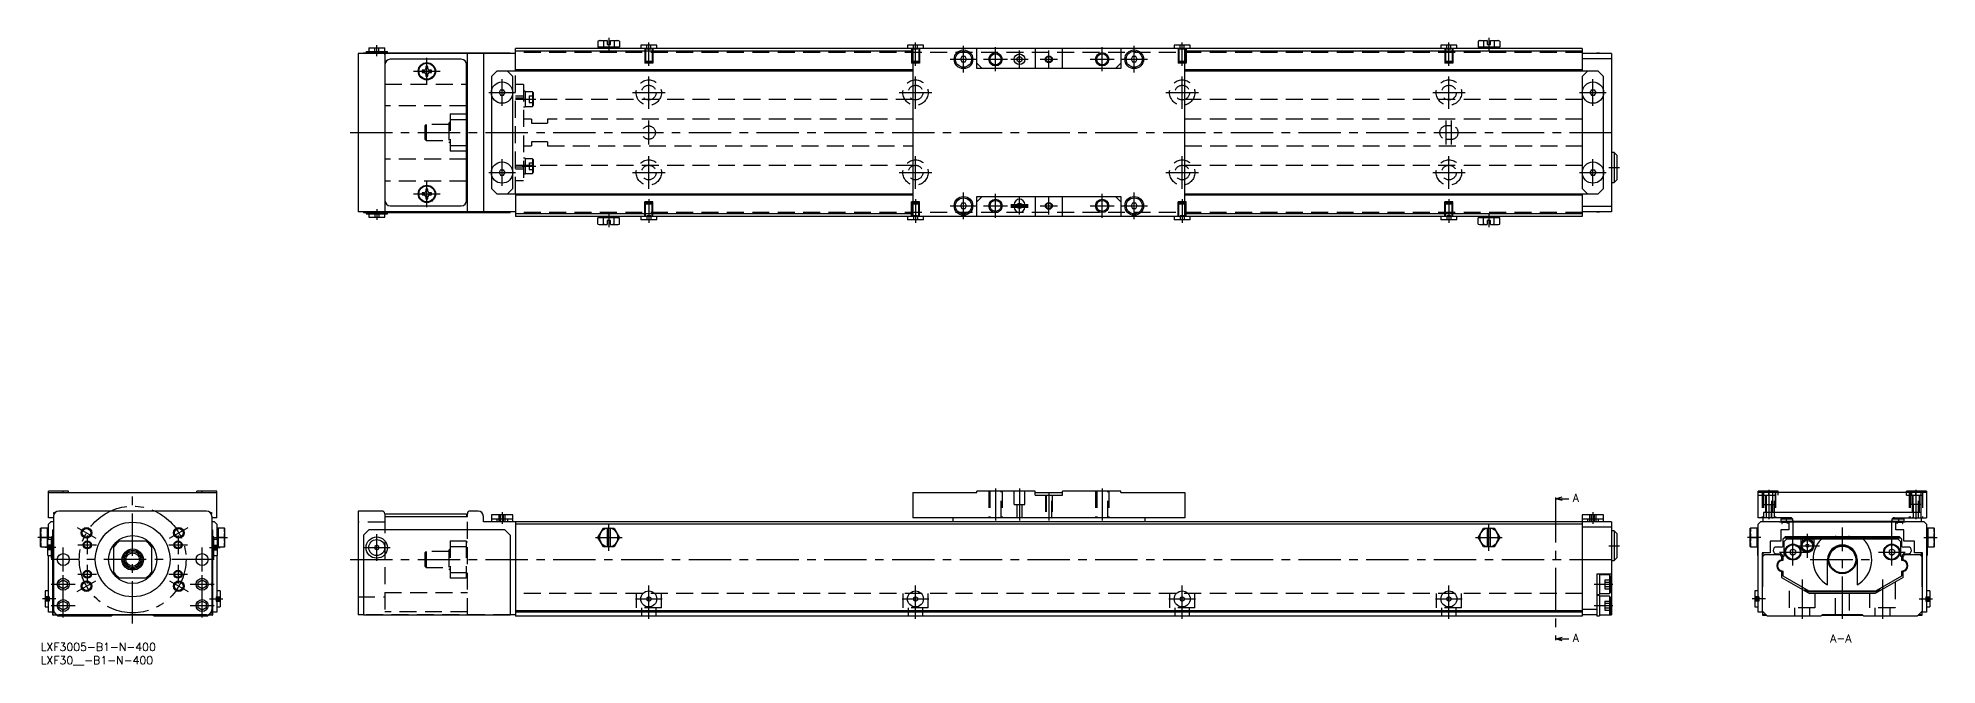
# Model space of a CAD drawing. Extents: x -1 to 711, y -8 to 227.
import ezdxf

# ---------------------------------------------------------------- set-up
doc = ezdxf.new("R2010")
doc.units = 0
doc.header["$LTSCALE"] = 0.5
doc.linetypes.add('CENTER', pattern=[50.8, 31.75, -6.35, 6.35, -6.35])
doc.linetypes.add('DASHED', pattern=[19.05, 12.7, -6.35])
for name, color, linetype in [('MSM_CENTER', 1, 'CENTER'), ('MSM_CONTINUOUS', 7, 'CONTINUOUS'), ('MSM_DASHED', 4, 'DASHED'), ('MSM_NARROW', 5, 'CONTINUOUS'), ('MSM_PART_NUMBER', 7, 'CONTINUOUS')]:
    doc.layers.add(name, color=color, linetype=linetype)
doc.styles.get("Standard").update_dxf_attribs({"font": 'txt.shx', "height": 1, "bigfont": 'bigfont.shx'})

# ---------------------------------------------------------------- blocks, each defined once
blk = doc.blocks.new('*U116')
at = {"layer": 'MSM_PART_NUMBER'}
blk.add_text('LXF3005-B1-N-400', height=3, dxfattribs=at).set_placement((0, -3))
blk = doc.blocks.new('*U117')
at = {"layer": 'MSM_PART_NUMBER'}
blk.add_text('LXF30__-B1-N-400', height=3, dxfattribs=at).set_placement((0, -8))

msp = doc.modelspace()

# ---------------------------------------------------------------- linework, layer by layer
at = {"layer": 'MSM_CENTER'}
for p, q in [((126, 220.2), (126, 224.25)), ((213, 227), (213, 222)), ((228, 216.5), (228, 225.31)), ((328, 216.5), (328, 225.31)), ((346, 214), (346, 224)), ((358, 214.5), (358, 223.5)), ((367, 215.7), (367, 222.3)), ((378, 215.7), (378, 222.3)), ((398, 214.5), (398, 223.5)), ((410, 214), (410, 224)), ((428, 216.5), (428, 225.31)), ((528, 216.5), (528, 225.31)), ((543, 227), (543, 222)), ((139.8, 214.5), (149.8, 214.5)), ((144.8, 209.5), (144.8, 219.5)), ((341, 219), (351, 219)), ((353.5, 219), (362.5, 219)), ((363.7, 219), (370.3, 219)), ((374.7, 219), (381.3, 219)), ((393.5, 219), (402.5, 219)), ((405, 219), (415, 219)), ((168, 206.5), (178, 206.5)), ((173, 201.5), (173, 211.5)), ((221.91, 206.5), (234.09, 206.5)), ((228, 200.41), (228, 212.59)), ((321.91, 206.5), (334.09, 206.5)), ((328, 200.41), (328, 212.59)), ((421.91, 206.5), (434.09, 206.5)), ((428, 200.41), (428, 212.59)), ((521.91, 206.5), (534.09, 206.5)), ((528, 200.41), (528, 212.59)), ((577, 206.5), (587, 206.5)), ((582, 201.5), (582, 211.5)), ((180.5, 204.06), (185.7, 204.06)), ((228, 187), (228, 196)), ((527, 187), (527, 196)), ((529, 187), (529, 196)), ((116, 191.5), (592, 191.5)), ((173, 171.5), (173, 181.5)), ((180.5, 178.94), (185.7, 178.94)), ((228, 170.41), (228, 182.59)), ((328, 170.41), (328, 182.59)), ((428, 170.41), (428, 182.59)), ((528, 170.41), (528, 182.59)), ((582, 171.5), (582, 181.5)), ((588, 178.4), (592, 178.4)), ((144.8, 163.5), (144.8, 173.5)), ((168, 176.5), (178, 176.5)), ((221.91, 176.5), (234.09, 176.5)), ((321.91, 176.5), (334.09, 176.5)), ((421.91, 176.5), (434.09, 176.5)), ((521.91, 176.5), (534.09, 176.5)), ((577, 176.5), (587, 176.5)), ((139.8, 168.5), (149.8, 168.5)), ((228, 166.5), (228, 157.69)), ((328, 166.5), (328, 157.69)), ((341, 164), (351, 164)), ((346, 159), (346, 169)), ((353.5, 164), (362.5, 164)), ((358, 159.5), (358, 168.5)), ((363.7, 164.5), (370.3, 164.5)), ((363.7, 164), (370.3, 164)), ((367, 160.7), (367, 167.3)), ((374.7, 164), (381.3, 164)), ((378, 160.7), (378, 167.3)), ((393.5, 164), (402.5, 164)), ((398, 159.5), (398, 168.5)), ((405, 164), (415, 164)), ((410, 159), (410, 169)), ((428, 166.5), (428, 157.69)), ((528, 166.5), (528, 157.69)), ((126, 162.8), (126, 158.75)), ((213, 161), (213, 156.01)), ((363.7, 163.5), (370.3, 163.5)), ((543, 161), (543, 156.01)), ((358, 58), (358, 46)), ((367, 58), (367, 46)), ((398, 58), (398, 46)), ((648, 57.5), (648, 46.5)), ((703, 57.5), (703, 46.5)), ((34.5, 7.3), (34.5, 55.3)), ((378, 56.5), (378, 46)), ((568, 53.6), (568, 2)), ((13.72, 43.3), (20.64, 39.3)), ((48.36, 39.3), (55.28, 43.3)), ((173, 49.1), (173, 44.7)), ((213, 34.6), (213, 44.6)), ((543, 34.6), (543, 44.6)), ((582, 49.1), (582, 44.7)), ((675.5, 9), (675.5, 43.3)), ((4, 39.6), (-1, 39.6)), ((5.75, 35.8), (1.75, 35.8)), ((8.5, 26.8), (8.5, 35.8)), ((14, 36.8), (21, 36.8)), ((17.5, 40.3), (17.5, 33.3)), ((48, 36.8), (55, 36.8)), ((51.5, 40.3), (51.5, 33.3)), ((60.5, 26.8), (60.5, 35.8)), ((63.25, 35.8), (67.25, 35.8)), ((65, 39.6), (70, 39.6)), ((121, 35.8), (131, 35.8)), ((126, 30.8), (126, 40.8)), ((208, 39.6), (218, 39.6)), ((538, 39.6), (548, 39.6)), ((588, 36.5), (592, 36.5)), ((645, 39.6), (640, 39.6)), ((657, 29.1), (657, 39.1)), ((657.9, 36.5), (666.9, 36.5)), ((662.4, 32), (662.4, 41)), ((694, 29.1), (694, 39.1)), ((706, 39.6), (711, 39.6)), ((65, 31.3), (4, 31.3)), ((17.5, 29.3), (17.5, 22.3)), ((51.5, 29.3), (51.5, 22.3)), ((116, 31.3), (592, 31.3)), ((652, 34.1), (662, 34.1)), ((663.5, 31.3), (687.5, 31.3)), ((689, 34.1), (699, 34.1)), ((4, 22), (13, 22)), ((8.5, 9.5), (8.5, 26.5)), ((13.72, 19.3), (20.64, 23.3)), ((14, 25.8), (21, 25.8)), ((48, 25.8), (55, 25.8)), ((48.36, 23.3), (55.28, 19.3)), ((56, 22), (65, 22)), ((60.5, 9.5), (60.5, 26.5)), ((228, 9), (228, 21.5)), ((328, 9), (328, 21.5)), ((428, 9), (428, 21.5)), ((528, 9), (528, 21.5)), ((582.5, 22), (589.5, 22)), ((660.5, 23.86), (660.5, 9)), ((690.5, 23.86), (690.5, 9)), ((5.7, 16.5), (0.7, 16.5)), ((63.3, 16.5), (68.3, 16.5)), ((223, 16.5), (233, 16.5)), ((323, 16.5), (333, 16.5)), ((423, 16.5), (433, 16.5)), ((523, 16.5), (533, 16.5)), ((646.7, 16.5), (641.7, 16.5)), ((704.3, 16.5), (709.3, 16.5)), ((4, 14), (13, 14)), ((56, 14), (65, 14)), ((582.5, 14), (589.5, 14))]:
    msp.add_line(p, q, dxfattribs=at)
msp.add_circle((34.5, 31.3), 20, dxfattribs=at)
at = {"layer": 'MSM_CONTINUOUS'}
for p, q in [((178, 221.2), (119, 221.2)), ((119, 221.2), (119, 161.8)), ((121, 221.2), (121, 221.45)), ((121, 221.45), (176, 221.45)), ((121, 221.35), (176, 221.35)), ((122, 221.95), (130, 221.95)), ((122, 221.95), (122, 221.45)), ((123, 223.25), (129, 223.25)), ((123, 223.25), (123, 221.95)), ((123, 221.35), (123, 221.45)), ((124.4, 221.35), (124.4, 221.2)), ((127.6, 221.2), (127.6, 221.35)), ((129, 221.95), (129, 223.25)), ((129, 221.2), (129, 161.8)), ((130, 221.45), (130, 221.95)), ((160, 161.8), (160, 221.2)), ((166, 221.25), (166, 161.75)), ((174, 221.35), (174, 221.45)), ((176, 221.2), (176, 221.45)), ((578, 223), (178, 223)), ((178, 214.5), (178, 223)), ((327, 222), (178, 222)), ((209.5, 226), (208.96, 225.85)), ((208.96, 225.85), (208.96, 223.5)), ((217.04, 223.5), (208.96, 223.5)), ((209.5, 226), (212.4, 226)), ((209.5, 223.5), (209.5, 223)), ((210.98, 225.85), (210.98, 223.5)), ((212.4, 226), (212.4, 224.5)), ((212.4, 224.5), (213.6, 224.5)), ((213.6, 224.5), (213.6, 226)), ((213.6, 226), (216.5, 226)), ((215.02, 225.85), (215.02, 223.5)), ((217.04, 225.85), (216.5, 226)), ((216.5, 223), (216.5, 223.5)), ((217.04, 225.85), (217.04, 223.5)), ((225, 224.3), (225, 223)), ((231, 224.3), (225, 224.3)), ((231, 223), (231, 224.3)), ((325, 224.3), (325, 223)), ((331, 224.3), (325, 224.3)), ((327, 223), (327, 160)), ((331, 223), (331, 224.3)), ((351, 215.5), (351, 223)), ((372.9, 223), (372.9, 215.5)), ((383.1, 215.5), (383.1, 223)), ((405, 223), (405, 215.5)), ((425, 224.3), (425, 223)), ((431, 224.3), (425, 224.3)), ((429, 160), (429, 223)), ((578, 222), (429, 222)), ((431, 223), (431, 224.3)), ((525, 224.3), (525, 223)), ((531, 224.3), (525, 224.3)), ((531, 223), (531, 224.3)), ((539.5, 226), (538.96, 225.85)), ((538.96, 225.85), (538.96, 223.5)), ((547.04, 223.5), (538.96, 223.5)), ((539.5, 226), (542.4, 226)), ((539.5, 223.5), (539.5, 223)), ((540.98, 225.85), (540.98, 223.5)), ((542.4, 226), (542.4, 224.5)), ((542.4, 224.5), (543.6, 224.5)), ((543.6, 224.5), (543.6, 226)), ((543.6, 226), (546.5, 226)), ((545.02, 225.85), (545.02, 223.5)), ((547.04, 225.85), (546.5, 226)), ((546.5, 223), (546.5, 223.5)), ((547.04, 225.85), (547.04, 223.5)), ((578, 223), (578, 214.5)), ((589, 221.2), (578, 221.2)), ((584.5, 221.3), (583.5, 221.3)), ((583.5, 221.3), (583.5, 221.2)), ((584.5, 221.3), (584.5, 221.2)), ((589, 221.2), (589, 161.8)), ((129.1, 217), (129.1, 166)), ((157.7, 219), (131.1, 219)), ((143, 214.9), (143, 214.1)), ((143.8, 214.9), (143, 214.9)), ((143, 214.1), (143.8, 214.1)), ((144.4, 216.3), (144.4, 215.5)), ((145.2, 216.3), (144.4, 216.3)), ((145.2, 215.5), (145.2, 216.3)), ((146.6, 214.9), (145.8, 214.9)), ((145.8, 214.1), (146.6, 214.1)), ((146.6, 214.1), (146.6, 214.9)), ((159.7, 166), (159.7, 217)), ((171, 214.5), (169, 212.5)), ((327, 214.5), (171, 214.5)), ((177, 212.5), (175, 214.5)), ((327, 215), (178, 215)), ((345.42, 220), (344.85, 219)), ((344.85, 219), (345.42, 218)), ((346.58, 220), (345.42, 220)), ((345.42, 218), (346.58, 218)), ((347.15, 219), (346.58, 220)), ((346.58, 218), (347.15, 219)), ((353, 215.5), (351, 217.5)), ((405, 215.5), (351, 215.5)), ((405, 217.5), (403, 215.5)), ((409.42, 220), (408.85, 219)), ((408.85, 219), (409.42, 218)), ((410.58, 220), (409.42, 220)), ((409.42, 218), (410.58, 218)), ((411.15, 219), (410.58, 220)), ((410.58, 218), (411.15, 219)), ((578, 215), (429, 215)), ((584, 214.5), (429, 214.5)), ((589, 219.2), (578, 219.2)), ((580, 214.5), (578, 212.5)), ((586, 212.5), (584, 214.5)), ((129, 209.7), (129.1, 209.7)), ((129, 209.7), (129.1, 209.7)), ((144.4, 213.5), (144.4, 212.7)), ((144.4, 212.7), (145.2, 212.7)), ((145.2, 212.7), (145.2, 213.5)), ((159.7, 209.7), (160, 209.7)), ((159.7, 209.7), (160, 209.7)), ((169, 212.5), (169, 170.5)), ((172.42, 207.5), (171.85, 206.5)), ((171.85, 206.5), (172.42, 205.5)), ((172.42, 207.5), (173.58, 207.5)), ((174.15, 206.5), (173.58, 207.5)), ((173.58, 205.5), (174.15, 206.5)), ((177, 170.5), (177, 212.5)), ((578, 212.5), (578, 170.5)), ((581.42, 207.5), (580.85, 206.5)), ((580.85, 206.5), (581.42, 205.5)), ((581.42, 207.5), (582.58, 207.5)), ((583.15, 206.5), (582.58, 207.5)), ((582.58, 205.5), (583.15, 206.5)), ((586, 170.5), (586, 212.5)), ((129.1, 201.5), (129, 201.5)), ((160, 201.5), (159.7, 201.5)), ((172.42, 205.5), (173.58, 205.5)), ((581.42, 205.5), (582.58, 205.5)), ((160, 198), (159.7, 198)), ((129.1, 181.5), (129, 181.5)), ((159.7, 185), (160, 185)), ((160, 181.5), (159.7, 181.5)), ((590, 184), (589, 184)), ((590, 184), (590, 172.8)), ((591, 183), (590, 184)), ((591, 183), (591, 173.8)), ((129.1, 173.3), (129, 173.3)), ((129.1, 173.3), (129, 173.3)), ((160, 173.3), (159.7, 173.3)), ((160, 173.3), (159.7, 173.3)), ((172.42, 177.5), (171.85, 176.5)), ((171.85, 176.5), (172.42, 175.5)), ((172.42, 177.5), (173.58, 177.5)), ((172.42, 175.5), (173.58, 175.5)), ((174.15, 176.5), (173.58, 177.5)), ((173.58, 175.5), (174.15, 176.5)), ((581.42, 177.5), (580.85, 176.5)), ((580.85, 176.5), (581.42, 175.5)), ((581.42, 177.5), (582.58, 177.5)), ((581.42, 175.5), (582.58, 175.5)), ((583.15, 176.5), (582.58, 177.5)), ((582.58, 175.5), (583.15, 176.5)), ((589, 172.8), (590, 172.8)), ((590, 172.8), (591, 173.8)), ((131.1, 164), (157.7, 164)), ((143, 168.9), (143, 168.1)), ((143.8, 168.9), (143, 168.9)), ((143, 168.1), (143.8, 168.1)), ((144.4, 170.3), (144.4, 169.5)), ((145.2, 170.3), (144.4, 170.3)), ((144.4, 167.5), (144.4, 166.7)), ((144.4, 166.7), (145.2, 166.7)), ((145.2, 169.5), (145.2, 170.3)), ((145.2, 166.7), (145.2, 167.5)), ((146.6, 168.9), (145.8, 168.9)), ((145.8, 168.1), (146.6, 168.1)), ((146.6, 168.1), (146.6, 168.9)), ((169, 170.5), (171, 168.5)), ((171, 168.5), (327, 168.5)), ((175, 168.5), (177, 170.5)), ((178, 168.5), (178, 160)), ((327, 168), (178, 168)), ((345.42, 165), (344.85, 164)), ((344.85, 164), (345.42, 163)), ((346.58, 165), (345.42, 165)), ((347.15, 164), (346.58, 165)), ((346.58, 163), (347.15, 164)), ((351, 165.5), (353, 167.5)), ((351, 167.5), (405, 167.5)), ((351, 160), (351, 167.5)), ((365, 164.5), (365, 163.5)), ((369, 163.5), (369, 164.5)), ((372.9, 167.5), (372.9, 160)), ((383.1, 160), (383.1, 167.5)), ((403, 167.5), (405, 165.5)), ((405, 167.5), (405, 160)), ((409.42, 165), (408.85, 164)), ((408.85, 164), (409.42, 163)), ((410.58, 165), (409.42, 165)), ((411.15, 164), (410.58, 165)), ((410.58, 163), (411.15, 164)), ((429, 168.5), (584, 168.5)), ((578, 168), (429, 168)), ((578, 170.5), (580, 168.5)), ((578, 168.5), (578, 160)), ((589, 163.8), (578, 163.8)), ((584, 168.5), (586, 170.5)), ((178, 161.8), (119, 161.8)), ((121, 161.8), (121, 161.55)), ((121, 161.65), (176, 161.65)), ((121, 161.55), (176, 161.55)), ((122, 161.55), (122, 161.05)), ((122, 161.05), (130, 161.05)), ((123, 161.65), (123, 161.55)), ((123, 161.05), (123, 159.75)), ((123, 159.75), (129, 159.75)), ((124.4, 161.8), (124.4, 161.65)), ((127.6, 161.65), (127.6, 161.8)), ((129, 159.75), (129, 161.05)), ((130, 161.05), (130, 161.55)), ((174, 161.65), (174, 161.55)), ((176, 161.8), (176, 161.55)), ((327, 161), (178, 161)), ((578, 160), (178, 160)), ((217.04, 159.5), (208.96, 159.5)), ((208.96, 157.15), (208.96, 159.5)), ((208.96, 157.15), (209.5, 157)), ((209.5, 160), (209.5, 159.5)), ((209.5, 157), (212.4, 157)), ((210.98, 157.15), (210.98, 159.5)), ((212.4, 158.5), (212.4, 157)), ((213.6, 158.5), (212.4, 158.5)), ((213.6, 157), (213.6, 158.5)), ((213.6, 157), (216.5, 157)), ((215.02, 157.15), (215.02, 159.5)), ((216.5, 159.5), (216.5, 160)), ((216.5, 157), (217.04, 157.15)), ((217.04, 157.15), (217.04, 159.5)), ((225, 160), (225, 158.7)), ((231, 158.7), (225, 158.7)), ((231, 158.7), (231, 160)), ((325, 160), (325, 158.7)), ((331, 158.7), (325, 158.7)), ((331, 158.7), (331, 160)), ((345.42, 163), (346.58, 163)), ((409.42, 163), (410.58, 163)), ((425, 160), (425, 158.7)), ((431, 158.7), (425, 158.7)), ((578, 161), (429, 161)), ((431, 158.7), (431, 160)), ((525, 160), (525, 158.7)), ((531, 158.7), (525, 158.7)), ((531, 158.7), (531, 160)), ((547.04, 159.5), (538.96, 159.5)), ((538.96, 157.15), (538.96, 159.5)), ((538.96, 157.15), (539.5, 157)), ((539.5, 160), (539.5, 159.5)), ((539.5, 157), (542.4, 157)), ((540.98, 157.15), (540.98, 159.5)), ((542.4, 158.5), (542.4, 157)), ((543.6, 158.5), (542.4, 158.5)), ((543.6, 157), (543.6, 158.5)), ((543.6, 157), (546.5, 157)), ((545.02, 157.15), (545.02, 159.5)), ((546.5, 159.5), (546.5, 160)), ((546.5, 157), (547.04, 157.15)), ((547.04, 157.15), (547.04, 159.5)), ((589, 161.8), (578, 161.8)), ((583.5, 161.8), (583.5, 161.7)), ((583.5, 161.7), (584.5, 161.7)), ((584.5, 161.8), (584.5, 161.7)), ((3, 47), (3, 57)), ((10.5, 57), (3, 57)), ((8.5, 56.5), (8.5, 57)), ((10.5, 56.5), (10.5, 57)), ((66, 57), (58.5, 57)), ((58.5, 56.5), (58.5, 57)), ((60.5, 56.5), (60.5, 57)), ((66, 47), (66, 57)), ((351, 56.5), (351, 57)), ((372.9, 57), (351, 57)), ((372.9, 55.5), (372.9, 57)), ((405, 57), (383.1, 57)), ((383.1, 55.5), (383.1, 57)), ((405, 56.5), (405, 57)), ((651.5, 57), (644, 57)), ((644, 47), (644, 57)), ((649.5, 56.5), (649.5, 57)), ((651.5, 56.5), (651.5, 57)), ((707, 57), (699.5, 57)), ((699.5, 56.5), (699.5, 57)), ((701.5, 56.5), (701.5, 57)), ((707, 57), (707, 47)), ((3, 56.5), (66, 56.5)), ((327, 56.5), (327, 47)), ((327, 56.5), (351, 56.5)), ((372.9, 56.5), (383.1, 56.5)), ((372.9, 55.5), (383.1, 55.5)), ((405, 56.5), (429, 56.5)), ((429, 56.5), (429, 47)), ((568, 54.1), (570.5, 54.77)), ((568, 54.6), (568, 53.6)), ((568, 54.1), (573, 54.1)), ((570.5, 53.43), (568, 54.1)), ((707, 56.5), (644, 56.5)), ((0, 43.05), (0.01, 43.1)), ((0, 36.15), (0, 43.05)), ((3, 43.1), (0.01, 43.1)), ((2.5, 43.1), (2.5, 36.1)), ((4.8, 47), (3, 47)), ((3, 44.6), (4, 45.6)), ((3, 38.8), (3, 44.6)), ((4, 45.6), (4.8, 45.6)), ((4.8, 47.5), (4.8, 12.5)), ((5, 49), (5.48, 49)), ((5, 48.37), (5, 49)), ((62.2, 49.5), (6.8, 49.5)), ((63.52, 49), (64, 49)), ((64, 49), (64, 48.37)), ((64.2, 47.5), (64.2, 12.5)), ((66, 47), (64.2, 47)), ((64.2, 45.6), (65, 45.6)), ((65, 45.6), (66, 44.6)), ((66, 44.6), (66, 38.8)), ((68.99, 43.1), (66, 43.1)), ((66.5, 43.1), (66.5, 36.1)), ((68.99, 43.1), (69, 43.05)), ((69, 36.15), (69, 43.05)), ((128, 49.5), (119, 49.5)), ((119, 49.5), (119, 10.5)), ((129, 48.5), (129, 47.5)), ((129, 47.5), (160, 47.5)), ((129.1, 48.5), (129.1, 47.5)), ((129.1, 48.5), (159.7, 48.5)), ((159.7, 48.5), (159.7, 47.5)), ((160, 47.5), (160, 48.5)), ((164, 49.5), (161, 49.5)), ((166, 45.5), (166, 47.5)), ((178, 45.5), (166, 45.5)), ((169, 48.1), (169, 45.5)), ((177, 48.1), (169, 48.1)), ((169, 46.6), (177, 46.6)), ((169, 45.6), (586, 45.6)), ((171, 46.6), (171, 45.5)), ((175, 46.6), (175, 45.6)), ((177, 45.6), (177, 48.1)), ((178, 45.6), (178, 10)), ((578, 44.6), (178, 44.6)), ((208.96, 39.6), (210.98, 43.1)), ((210.98, 43.1), (215.02, 43.1)), ((212.4, 43.1), (212.4, 36.1)), ((213.6, 36.1), (213.6, 43.1)), ((215.02, 43.1), (217.04, 39.6)), ((429, 47), (327, 47)), ((342, 47), (342, 45.6)), ((414, 47), (414, 45.6)), ((538.96, 39.6), (540.98, 43.1)), ((540.98, 43.1), (545.02, 43.1)), ((542.4, 43.1), (542.4, 36.1)), ((543.6, 36.1), (543.6, 43.1)), ((545.02, 43.1), (547.04, 39.6)), ((586, 48.1), (578, 48.1)), ((578, 48.1), (578, 10)), ((578, 46.6), (586, 46.6)), ((589, 45.5), (578, 45.5)), ((589, 43.5), (578, 43.5)), ((580, 46.6), (580, 45.6)), ((584, 46.6), (584, 45.5)), ((586, 45.5), (586, 48.1)), ((589, 45.5), (589, 10.5)), ((641, 43.05), (641.01, 43.1)), ((641, 36.15), (641, 43.05)), ((644, 43.1), (641.01, 43.1)), ((643.5, 43.1), (643.5, 36.1)), ((656, 47), (644, 47)), ((644, 44.6), (645, 45.6)), ((644, 11.5), (644, 44.6)), ((645, 45.6), (652, 45.6)), ((645.8, 45.6), (645.8, 47)), ((705, 49), (646, 49)), ((646, 49), (646, 47)), ((652, 45.6), (652, 45.4)), ((652, 45.5), (699, 45.5)), ((652, 45.4), (652.8, 45.4)), ((652.5, 46.6), (656.8, 46.6)), ((652.5, 46.6), (652.5, 45.5)), ((698.5, 45.6), (652.5, 45.6)), ((652.8, 45.4), (652.8, 44.85)), ((652.8, 44.85), (652.9, 44.85)), ((652.9, 44.85), (652.9, 45.35)), ((652.9, 45.35), (654.9, 45.35)), ((654.5, 46.6), (654.5, 45.6)), ((654.9, 45.35), (654.9, 44.85)), ((654.9, 44.85), (655, 44.85)), ((655, 45.2), (655.5, 45.2)), ((655, 44.85), (655, 45.2)), ((655.5, 45.2), (655.5, 42.5)), ((656.5, 46.87), (656.5, 46.6)), ((657, 46), (657, 45.6)), ((657, 45.5), (657, 40)), ((694, 45.6), (694, 46)), ((694, 40), (694, 45.5)), ((694.2, 46.6), (698.5, 46.6)), ((694.5, 46.6), (694.5, 46.87)), ((695, 47), (707, 47)), ((695.5, 45.2), (696, 45.2)), ((695.5, 42.5), (695.5, 45.2)), ((696, 45.2), (696, 44.85)), ((696, 44.85), (696.1, 44.85)), ((696.1, 45.35), (698.1, 45.35)), ((696.1, 44.85), (696.1, 45.35)), ((696.5, 46.6), (696.5, 45.6)), ((698.1, 45.35), (698.1, 44.85)), ((698.1, 44.85), (698.2, 44.85)), ((698.2, 45.4), (699, 45.4)), ((698.2, 44.85), (698.2, 45.4)), ((698.5, 46.6), (698.5, 45.5)), ((699, 45.6), (706, 45.6)), ((699, 45.4), (699, 45.6)), ((705, 47), (705, 49)), ((705.2, 45.6), (705.2, 47)), ((706, 45.6), (707, 44.6)), ((707, 44.6), (707, 11.5)), ((709.99, 43.1), (707, 43.1)), ((707.5, 43.1), (707.5, 36.1)), ((709.99, 43.1), (710, 43.05)), ((710, 36.15), (710, 43.05)), ((0.01, 36.1), (0, 36.15)), ((0.01, 36.1), (2.75, 36.1)), ((0.15, 39.6), (2.5, 39.6)), ((4.05, 38.8), (2.75, 38.8)), ((2.75, 32.8), (2.75, 38.8)), ((4.55, 39.8), (4.05, 39.8)), ((4.05, 31.8), (4.05, 39.8)), ((4.55, 10.6), (4.55, 42.45)), ((4.65, 42.45), (4.55, 42.45)), ((4.65, 40.45), (4.55, 40.45)), ((4.65, 10.6), (4.65, 42.45)), ((4.8, 37.4), (4.65, 37.4)), ((27.5, 26.48), (27.5, 36.12)), ((29.68, 38.3), (39.32, 38.3)), ((41.5, 36.12), (41.5, 26.48)), ((64.35, 37.4), (64.2, 37.4)), ((64.35, 10.6), (64.35, 42.45)), ((64.35, 42.45), (64.45, 42.45)), ((64.35, 40.45), (64.45, 40.45)), ((64.45, 42.45), (64.45, 10.6)), ((64.95, 39.8), (64.45, 39.8)), ((64.95, 31.8), (64.95, 39.8)), ((66.25, 38.8), (64.95, 38.8)), ((66.25, 32.8), (66.25, 38.8)), ((66.25, 36.1), (68.99, 36.1)), ((68.85, 39.6), (66.5, 39.6)), ((69, 36.15), (68.99, 36.1)), ((121, 40.45), (123, 42.45)), ((121, 40.45), (121, 10.4)), ((174, 42.45), (123, 42.45)), ((126, 36.67), (125.25, 36.23)), ((125.25, 36.23), (125.25, 35.37)), ((126.75, 36.23), (126, 36.67)), ((126.75, 35.37), (126.75, 36.23)), ((174, 42.45), (176, 40.45)), ((176, 40.45), (176, 10.4)), ((210.98, 36.1), (208.96, 39.6)), ((215.02, 36.1), (210.98, 36.1)), ((217.04, 39.6), (215.02, 36.1)), ((540.98, 36.1), (538.96, 39.6)), ((545.02, 36.1), (540.98, 36.1)), ((547.04, 39.6), (545.02, 36.1)), ((590, 42.1), (589, 42.1)), ((591, 41.1), (590, 42.1)), ((590, 42.1), (590, 30.9)), ((591, 41.1), (591, 31.9)), ((641.01, 36.1), (641, 36.15)), ((641.01, 36.1), (644, 36.1)), ((641.15, 39.6), (643.5, 39.6)), ((643.75, 36.1), (643.75, 32.8)), ((648.5, 38.2), (648.5, 33.8)), ((652.5, 38.2), (648.5, 38.2)), ((652.55, 36), (650.85, 36)), ((652.5, 42.5), (652.5, 38.2)), ((655.5, 42.5), (652.5, 42.5)), ((654.25, 40), (653.25, 39)), ((653.25, 39), (653.25, 36.29)), ((654.55, 39), (653.55, 38)), ((653.55, 38), (653.55, 32.5)), ((653.75, 39.5), (697.25, 39.5)), ((654.25, 40), (696.75, 40)), ((696.45, 39), (654.55, 39)), ((659.9, 39), (659.9, 36.5)), ((660.7, 38.19), (660.7, 39)), ((664.1, 39), (664.1, 38.19)), ((664.9, 36.5), (664.9, 39)), ((666, 39.5), (665.5, 40)), ((685.5, 40), (685, 39.5)), ((698.5, 42.5), (695.5, 42.5)), ((697.45, 38), (696.45, 39)), ((697.75, 39), (696.75, 40)), ((697.45, 32.5), (697.45, 38)), ((697.75, 36.29), (697.75, 39)), ((700.15, 36), (698.45, 36)), ((698.5, 38.2), (698.5, 42.5)), ((702.5, 38.2), (698.5, 38.2)), ((702.5, 33.8), (702.5, 38.2)), ((707, 36.1), (709.99, 36.1)), ((707.25, 36.1), (707.25, 32.8)), ((709.85, 39.6), (707.5, 39.6)), ((710, 36.15), (709.99, 36.1)), ((2.75, 32.8), (4.05, 32.8)), ((3, 11.5), (3, 32.8)), ((4.05, 31.8), (4.55, 31.8)), ((4.5, 31.8), (4.5, 11.5)), ((4.65, 34.2), (4.8, 34.2)), ((4.8, 33.8), (4.65, 33.8)), ((4.7, 32.5), (4.8, 32.6)), ((4.7, 21.2), (4.7, 32.5)), ((64.2, 34.2), (64.35, 34.2)), ((64.35, 33.8), (64.2, 33.8)), ((64.2, 32.6), (64.3, 32.5)), ((64.3, 32.5), (64.3, 21.2)), ((64.45, 31.8), (64.95, 31.8)), ((64.5, 11.5), (64.5, 31.8)), ((64.95, 32.8), (66.25, 32.8)), ((66, 32.8), (66, 11.5)), ((125.25, 35.37), (126, 34.93)), ((126, 34.93), (126.75, 35.37)), ((589, 30.9), (590, 30.9)), ((590, 30.9), (591, 31.9)), ((643.75, 32.8), (644, 32.8)), ((645.5, 33.8), (645.5, 11.5)), ((648.5, 33.8), (645.5, 33.8)), ((645.5, 31.8), (645.55, 31.8)), ((645.55, 33.8), (645.55, 21.05)), ((645.65, 21.15), (645.65, 33.8)), ((645.7, 32.5), (646.4, 33.2)), ((645.7, 21.2), (645.7, 32.5)), ((645.8, 32.6), (645.8, 33.8)), ((646.4, 33.2), (652.05, 33.2)), ((650.85, 33.5), (652.16, 33.5)), ((652.05, 33.2), (652.75, 32.5)), ((652.75, 32.5), (652.75, 31.16)), ((653.55, 32.5), (653.16, 32.5)), ((653.16, 32.5), (653.16, 31)), ((657, 35.25), (656, 34.68)), ((656, 34.68), (656, 33.52)), ((656, 33.52), (657, 32.95)), ((658, 34.68), (657, 35.25)), ((657, 32.95), (658, 33.52)), ((658, 34.68), (658, 33.52)), ((670, 21.77), (670, 31.3)), ((681, 31.3), (681, 21.77)), ((694, 35.25), (693, 34.68)), ((693, 34.68), (693, 33.52)), ((693, 33.52), (694, 32.95)), ((695, 34.68), (694, 35.25)), ((694, 32.95), (695, 33.52)), ((695, 34.68), (695, 33.52)), ((697.84, 32.5), (697.45, 32.5)), ((697.84, 31), (697.84, 32.5)), ((698.25, 32.5), (698.95, 33.2)), ((698.25, 31.16), (698.25, 32.5)), ((698.84, 33.5), (700.15, 33.5)), ((698.95, 33.2), (704.6, 33.2)), ((705.5, 33.8), (702.5, 33.8)), ((704.6, 33.2), (705.3, 32.5)), ((705.2, 32.6), (705.2, 33.8)), ((705.3, 32.5), (705.3, 21.2)), ((705.35, 33.8), (705.35, 21.15)), ((705.45, 21.05), (705.45, 33.8)), ((705.45, 31.8), (705.5, 31.8)), ((705.5, 11.5), (705.5, 33.8)), ((707, 32.8), (707.25, 32.8)), ((7, 22.87), (8.5, 23.73)), ((7, 21.13), (7, 22.87)), ((8.5, 23.73), (10, 22.87)), ((10, 22.87), (10, 21.13)), ((39.32, 24.3), (29.68, 24.3)), ((59, 22.87), (60.5, 23.73)), ((59, 21.13), (59, 22.87)), ((60.5, 23.73), (62, 22.87)), ((62, 22.87), (62, 21.13)), ((583.5, 26), (589, 26)), ((583.5, 26), (583.5, 10.2)), ((584.5, 25.8), (583.5, 25.8)), ((584.5, 25.8), (584.5, 18.2)), ((588.19, 25.5), (584.5, 25.5)), ((588.5, 25.19), (588.19, 25.5)), ((588.19, 25.5), (588.19, 18.5)), ((588.5, 25.19), (588.5, 18.81)), ((652.75, 26.84), (652.75, 24.5)), ((652.75, 24.5), (663.14, 18.5)), ((653.16, 27), (653.16, 25.16)), ((653.16, 25.16), (662.96, 19.5)), ((698.25, 24.5), (687.86, 18.5)), ((688.03, 19.5), (697.84, 25.16)), ((697.84, 25.16), (697.84, 27)), ((698.25, 24.5), (698.25, 26.84)), ((3, 19.5), (1.7, 19.5)), ((1.7, 19.5), (1.7, 13.5)), ((4.5, 21), (4.55, 21.05)), ((4.65, 21.15), (4.7, 21.2)), ((8.5, 20.27), (7, 21.13)), ((7, 14.87), (8.5, 15.73)), ((7, 13.13), (7, 14.87)), ((10, 21.13), (8.5, 20.27)), ((8.5, 15.73), (10, 14.87)), ((10, 14.87), (10, 13.13)), ((60.5, 20.27), (59, 21.13)), ((59, 14.87), (60.5, 15.73)), ((59, 13.13), (59, 14.87)), ((62, 21.13), (60.5, 20.27)), ((60.5, 15.73), (62, 14.87)), ((62, 14.87), (62, 13.13)), ((64.3, 21.2), (64.35, 21.15)), ((64.45, 21.05), (64.5, 21)), ((67.3, 19.5), (66, 19.5)), ((67.3, 19.5), (67.3, 13.5)), ((228, 17.37), (227.25, 16.93)), ((227.25, 16.93), (227.25, 16.07)), ((227.25, 16.07), (228, 15.63)), ((228.75, 16.93), (228, 17.37)), ((228, 15.63), (228.75, 16.07)), ((228.75, 16.93), (228.75, 16.07)), ((328, 17.37), (327.25, 16.93)), ((327.25, 16.93), (327.25, 16.07)), ((327.25, 16.07), (328, 15.63)), ((328.75, 16.93), (328, 17.37)), ((328, 15.63), (328.75, 16.07)), ((328.75, 16.93), (328.75, 16.07)), ((428, 17.37), (427.25, 16.93)), ((427.25, 16.93), (427.25, 16.07)), ((427.25, 16.07), (428, 15.63)), ((428.75, 16.93), (428, 17.37)), ((428, 15.63), (428.75, 16.07)), ((428.75, 16.93), (428.75, 16.07)), ((528, 17.37), (527.25, 16.93)), ((527.25, 16.93), (527.25, 16.07)), ((527.25, 16.07), (528, 15.63)), ((528.75, 16.93), (528, 17.37)), ((528, 15.63), (528.75, 16.07)), ((528.75, 16.93), (528.75, 16.07)), ((583.5, 18.2), (584.5, 18.2)), ((584.5, 17.8), (583.5, 17.8)), ((584.5, 18.5), (588.19, 18.5)), ((584.5, 17.8), (584.5, 10.2)), ((588.19, 17.5), (584.5, 17.5)), ((588.19, 18.5), (588.5, 18.81)), ((588.5, 17.19), (588.19, 17.5)), ((588.19, 17.5), (588.19, 10.5)), ((588.5, 17.19), (588.5, 10.81)), ((644, 19.5), (642.7, 19.5)), ((642.7, 19.5), (642.7, 13.5)), ((645.5, 21), (645.7, 21.2)), ((661.78, 19.65), (662.54, 19.3)), ((662.54, 19.3), (688.46, 19.3)), ((662.96, 19.5), (688.03, 19.5)), ((687.86, 18.5), (663.14, 18.5)), ((688.46, 19.3), (689.22, 19.65)), ((705.3, 21.2), (705.5, 21)), ((708.3, 19.5), (707, 19.5)), ((708.3, 19.5), (708.3, 13.5)), ((1.7, 13.5), (3, 13.5)), ((4.5, 11.5), (3, 11.5)), ((4.55, 11.95), (4.5, 12)), ((5.2, 11.3), (4.65, 11.85)), ((4.75, 10.5), (64.25, 10.5)), ((64.25, 10.4), (4.75, 10.4)), ((6, 10.5), (5.6, 10.9)), ((6.5, 10), (6.1, 10.4)), ((26.5, 10), (6.5, 10)), ((62.2, 10.5), (6.8, 10.5)), ((8.5, 12.27), (7, 13.13)), ((10, 13.13), (8.5, 12.27)), ((26.9, 10.4), (26.5, 10)), ((42.5, 10), (42.1, 10.4)), ((62.5, 10), (42.5, 10)), ((60.5, 12.27), (59, 13.13)), ((62, 13.13), (60.5, 12.27)), ((62.9, 10.4), (62.5, 10)), ((63.4, 10.9), (63, 10.5)), ((64.35, 11.85), (63.8, 11.3)), ((64.5, 12), (64.45, 11.95)), ((66, 11.5), (64.5, 11.5)), ((66, 13.5), (67.3, 13.5)), ((121, 10.5), (119, 10.5)), ((176, 10.4), (121, 10.4)), ((178, 10.5), (176, 10.5)), ((578, 12), (178, 12)), ((578, 11.5), (178, 11.5)), ((578, 10), (178, 10)), ((583.5, 12.5), (578, 12.5)), ((583.5, 10.5), (578, 10.5)), ((583.5, 10.2), (584.5, 10.2)), ((584.5, 10.5), (589, 10.5)), ((588.19, 10.5), (588.5, 10.81)), ((642.7, 13.5), (644, 13.5)), ((645.5, 11.5), (644, 11.5)), ((647.5, 10), (645.5, 12)), ((645.55, 11.95), (645.55, 10.6)), ((645.65, 10.6), (645.65, 11.85)), ((647, 10.5), (645.75, 10.5)), ((645.75, 10.4), (647.1, 10.4)), ((667.5, 10), (647.5, 10)), ((668, 10.5), (667.5, 10)), ((667.9, 10.4), (683.1, 10.4)), ((683, 10.5), (668, 10.5)), ((683.5, 10), (683, 10.5)), ((703.5, 10), (683.5, 10)), ((705.5, 12), (703.5, 10)), ((703.9, 10.4), (705.25, 10.4)), ((705.25, 10.5), (704, 10.5)), ((705.35, 11.85), (705.35, 10.6)), ((705.45, 10.6), (705.45, 11.95)), ((707, 11.5), (705.5, 11.5)), ((707, 13.5), (708.3, 13.5)), ((568, 1.5), (570.5, 2.17)), ((568, 2), (568, 1)), ((568, 1.5), (573, 1.5)), ((570.5, 0.83), (568, 1.5))]:
    msp.add_line(p, q, dxfattribs=at)
for centre, radius in [((346, 219), 3.5), ((346, 219), 3), ((358, 219), 2.07), ((367, 219), 2), ((398, 219), 2.07), ((410, 219), 3.5), ((410, 219), 3), ((144.8, 214.5), 3.25), ((144.8, 214.5), 3), ((367, 219), 1), ((378, 219), 1.06), ((173, 206.5), 4), ((582, 206.5), 4), ((173, 176.5), 4), ((582, 176.5), 4), ((144.8, 168.5), 3.25), ((144.8, 168.5), 3), ((346, 164), 3.5), ((346, 164), 3), ((358, 164), 2.07), ((367, 164), 1), ((378, 164), 1.06), ((398, 164), 2.07), ((410, 164), 3.5), ((410, 164), 3), ((17.18, 41.3), 1.62), ((34.5, 31.3), 14), ((51.82, 41.3), 1.62), ((17.5, 36.8), 1.23), ((34.5, 31.3), 9), ((51.5, 36.8), 1.23), ((126, 35.8), 4), ((126, 35.8), 3), ((657, 34.1), 3), ((657, 34.1), 2.75), ((662.4, 36.5), 2.4), ((662.4, 36.5), 2), ((662.4, 36.5), 0.6), ((675.5, 31.3), 5.3), ((675.5, 31.3), 5), ((694, 34.1), 3), ((694, 34.1), 2.75), ((8.5, 31.3), 2.25), ((34.5, 31.3), 4), ((34.5, 31.3), 3.5), ((34.5, 31.3), 3), ((34.5, 31.3), 2.5), ((60.5, 31.3), 2.25), ((8.5, 22), 2.25), ((17.18, 21.3), 1.62), ((17.5, 25.8), 1.23), ((51.82, 21.3), 1.62), ((51.5, 25.8), 1.23), ((60.5, 22), 2.25), ((8.5, 14), 2.25), ((60.5, 14), 2.25), ((228, 16.5), 3), ((328, 16.5), 3), ((428, 16.5), 3), ((528, 16.5), 3)]:
    msp.add_circle(centre, radius, dxfattribs=at)
for centre, radius, start, end in [((128.41, 220.95), 0.59, 335.23442, 357.80856), ((210.01, 222.14), 3.86, 90.57378, 105.76911), ((209.93, 222.14), 3.86, 74.22771, 89.4294), ((213.21, 209.49), 16.52, 92.80876, 97.7596), ((212.82, 209.83), 16.17, 82.18772, 87.24392), ((216.07, 222.14), 3.86, 90.57378, 105.76911), ((215.99, 222.14), 3.86, 74.22771, 89.4294), ((540.01, 222.14), 3.86, 90.57378, 105.76911), ((539.93, 222.14), 3.86, 74.22771, 89.4294), ((543.21, 209.49), 16.52, 92.80876, 97.7596), ((542.82, 209.83), 16.17, 82.18772, 87.24392), ((546.07, 222.14), 3.86, 90.57378, 105.76911), ((545.99, 222.14), 3.86, 74.22771, 89.4294), ((131.1, 217), 2, 90, 180), ((143.8, 215.5), 0.6, 270, 0), ((143.8, 213.5), 0.6, 360, 90), ((145.8, 215.5), 0.6, 180, 270), ((145.8, 213.5), 0.6, 90, 180), ((157.7, 217), 2, 0, 90), ((131.1, 166), 2, 180, 270), ((143.8, 169.5), 0.6, 270, 0), ((143.8, 167.5), 0.6, 360, 90), ((145.8, 169.5), 0.6, 180, 270), ((145.8, 167.5), 0.6, 90, 180), ((157.7, 166), 2, 270, 0), ((367, 164.5), 2, 360, 180), ((210.01, 160.86), 3.86, 254.23089, 269.42622), ((209.93, 160.86), 3.86, 270.5706, 285.77229), ((213.21, 173.51), 16.52, 262.2404, 267.19124), ((212.82, 173.17), 16.17, 272.75608, 277.81228), ((216.07, 160.86), 3.86, 254.23089, 269.42622), ((215.99, 160.86), 3.86, 270.5706, 285.77229), ((367, 163.5), 2, 180, 0), ((540.01, 160.86), 3.86, 254.23089, 269.42622), ((539.93, 160.86), 3.86, 270.5706, 285.77229), ((543.21, 173.51), 16.52, 262.2404, 267.19124), ((542.82, 173.17), 16.17, 272.75608, 277.81228), ((546.07, 160.86), 3.86, 254.23089, 269.42622), ((545.99, 160.86), 3.86, 270.5706, 285.77229), ((11.31, 41.29), 11.31, 170.8086, 179.713), ((6.8, 47.5), 2, 90, 180), ((62.2, 47.5), 2, 0, 90), ((57.69, 41.29), 11.31, 0.287, 9.1914), ((128, 48.5), 1, 0, 90), ((161, 48.5), 1, 90, 180), ((164, 47.5), 2, 0, 90), ((213, 39.6), 3.5, 99.87089, 260.12911), ((213, 39.6), 3.5, 279.87089, 80.12911), ((543, 39.6), 3.5, 99.87089, 260.12911), ((543, 39.6), 3.5, 279.87089, 80.12911), ((652.31, 41.29), 11.31, 170.8086, 179.713), ((656, 46), 1, 0, 90), ((695, 46), 1, 90, 180), ((698.69, 41.29), 11.31, 0.287, 9.1914), ((11.31, 41.41), 11.31, 180.28862, 189.18978), ((11.31, 37.79), 11.31, 170.8086, 179.713), ((11.31, 37.91), 11.31, 180.28862, 189.18978), ((34.5, 31.3), 8.5, 124.56032, 145.43968), ((34.5, 31.3), 8.5, 34.56032, 55.43968), ((57.69, 41.41), 11.31, 350.81022, 359.71138), ((57.69, 37.79), 11.31, 0.287, 9.1914), ((57.69, 37.91), 11.31, 350.81022, 359.71138), ((652.31, 41.41), 11.31, 180.28862, 189.18978), ((652.31, 37.79), 11.31, 170.8086, 179.713), ((652.31, 37.91), 11.31, 180.28862, 189.18978), ((650.85, 34.75), 1.25, 90, 270), ((652.55, 37), 1, 270, 0), ((662.4, 36.5), 2.5, 180, 360), ((675.5, 31.3), 11, 135.573, 240), ((662.94, 38.55), 2.95, 28.85376, 29.44089), ((675.5, 31.3), 5.5, 0, 180), ((675.5, 31.3), 9, 104.83511, 114.34065), ((675.5, 31.3), 9, 65.65935, 75.16489), ((675.5, 31.3), 11, 300, 44.427), ((688.06, 38.55), 2.95, 150.55911, 151.14624), ((698.45, 37), 1, 180, 270), ((700.15, 34.75), 1.25, 270, 90), ((698.69, 41.41), 11.31, 350.81022, 359.71138), ((698.69, 37.79), 11.31, 0.287, 9.1914), ((698.69, 37.91), 11.31, 350.81022, 359.71138), ((653.16, 29), 2.2, 100.74065, 259.25935), ((653.16, 29), 2, 90, 270), ((652.16, 32.5), 1, 360, 90), ((698.84, 32.5), 1, 90, 180), ((697.84, 29), 2, 270, 90), ((697.84, 29), 2.2, 280.74065, 79.25935), ((8.5, 22), 3.75, 170.63321, 189.36679), ((34.5, 31.3), 8.5, 214.56032, 235.43968), ((34.5, 31.3), 8.5, 304.56032, 325.43968), ((60.5, 22), 3.75, 350.63321, 9.36679), ((4.2, 16.5), 0.5, 45.573, 53.1301), ((4.2, 16.5), 0.5, 306.8699, 314.427), ((4.2, 16.5), 0.5, 334.15807, 25.84193), ((675.5, 31.3), 18, 216.33703, 220.31549), ((675.5, 31.3), 18, 319.68451, 323.66297), ((705.8, 16.5), 0.502, 127.16197, 232.83803), ((4.75, 10.6), 0.2, 180, 270), ((4.75, 10.6), 0.1, 180, 270), ((6.8, 12.5), 2, 180, 270), ((62.2, 12.5), 2, 270, 0), ((64.25, 10.6), 0.1, 270, 0), ((64.25, 10.6), 0.2, 270, 360), ((645.75, 10.6), 0.2, 180, 270), ((645.75, 10.6), 0.1, 180, 270), ((647.8, 12.5), 2, 216.8699, 233.1301), ((703.2, 12.5), 2, 306.8699, 323.1301), ((705.25, 10.6), 0.1, 270, 360), ((705.25, 10.6), 0.2, 270, 360)]:
    msp.add_arc(centre, radius, start, end, dxfattribs=at)
at = {"layer": 'MSM_DASHED'}
for p, q in [((124.25, 221.35), (124.25, 221.45)), ((127.6, 221.25), (124.4, 221.25)), ((124.5, 221.45), (124.5, 221.35)), ((125.25, 221.45), (125.25, 223.25)), ((125.25, 221.25), (125.25, 221.35)), ((126, 221.45), (126, 223.25)), ((126, 221.25), (126, 221.35)), ((126.75, 221.45), (126.75, 223.25)), ((126.75, 221.25), (126.75, 221.35)), ((127.5, 221.35), (127.5, 221.45)), ((127.75, 221.35), (127.75, 221.45)), ((578, 221.5), (178, 221.5)), ((226.5, 223), (226.5, 217.5)), ((226.77, 223), (226.77, 217.5)), ((227.25, 222.8), (227.25, 224.3)), ((228.75, 222.8), (227.25, 222.8)), ((228, 222.8), (228, 224.3)), ((228.75, 222.8), (228.75, 224.3)), ((229.23, 223), (229.23, 217.5)), ((229.5, 223), (229.5, 217.5)), ((326.5, 223), (326.5, 217.5)), ((326.77, 223), (326.77, 217.5)), ((327.25, 222.8), (327.25, 224.3)), ((328.75, 222.8), (327.25, 222.8)), ((328, 222.8), (328, 224.3)), ((328.75, 222.8), (328.75, 224.3)), ((329.23, 223), (329.23, 217.5)), ((329.5, 223), (329.5, 217.5)), ((426.5, 223), (426.5, 217.5)), ((426.77, 223), (426.77, 217.5)), ((427.25, 222.8), (427.25, 224.3)), ((428.75, 222.8), (427.25, 222.8)), ((428, 222.8), (428, 224.3)), ((428.75, 222.8), (428.75, 224.3)), ((429.23, 223), (429.23, 217.5)), ((429.5, 223), (429.5, 217.5)), ((526.5, 223), (526.5, 217.5)), ((526.77, 223), (526.77, 217.5)), ((527.25, 222.8), (527.25, 224.3)), ((528.75, 222.8), (527.25, 222.8)), ((528, 222.8), (528, 224.3)), ((528.75, 222.8), (528.75, 224.3)), ((529.23, 223), (529.23, 217.5)), ((529.5, 223), (529.5, 217.5)), ((178, 168.5), (178, 214.5)), ((226.77, 218), (226.5, 218.27)), ((226.5, 218.27), (229.5, 218.27)), ((229.5, 217.5), (226.5, 217.5)), ((229.23, 218), (226.77, 218)), ((229.23, 218), (229.5, 218.27)), ((326.77, 218), (326.5, 218.27)), ((326.5, 218.27), (329.5, 218.27)), ((329.5, 217.5), (326.5, 217.5)), ((329.23, 218), (326.77, 218)), ((329.23, 218), (329.5, 218.27)), ((426.77, 218), (426.5, 218.27)), ((426.5, 218.27), (429.5, 218.27)), ((429.5, 217.5), (426.5, 217.5)), ((429.23, 218), (426.77, 218)), ((429.23, 218), (429.5, 218.27)), ((526.77, 218), (526.5, 218.27)), ((526.5, 218.27), (529.5, 218.27)), ((529.5, 217.5), (526.5, 217.5)), ((529.23, 218), (526.77, 218)), ((529.23, 218), (529.5, 218.27)), ((129.1, 209.7), (159.7, 209.7)), ((129.1, 209.7), (159.7, 209.7)), ((181, 209.5), (178, 209.5)), ((181, 209.5), (181, 173.5)), ((181.7, 207.01), (181, 207.01)), ((181.7, 207.01), (181.7, 201.11)), ((184.39, 206.81), (181.7, 206.81)), ((184.7, 206.5), (184.39, 206.81)), ((184.39, 206.81), (184.39, 201.31)), ((184.7, 206.5), (184.7, 201.62)), ((159.7, 201.5), (129.1, 201.5)), ((181, 205.22), (178, 205.22)), ((181, 204.46), (178, 204.46)), ((327, 203.86), (178, 203.86)), ((181, 201.11), (181.7, 201.11)), ((181.7, 201.31), (184.39, 201.31)), ((183.2, 205.31), (184.7, 205.31)), ((183.2, 205.31), (183.2, 202.81)), ((183.2, 202.81), (184.7, 202.81)), ((184.39, 201.31), (184.7, 201.62)), ((578, 203.86), (429, 203.86)), ((144.5, 194.5), (144, 194)), ((144, 194), (144, 189)), ((144.5, 194.5), (144.5, 188.5)), ((153, 194.5), (144.5, 194.5)), ((153.5, 195.5), (153, 195)), ((153, 195), (153, 188)), ((153.5, 198.5), (159.5, 198.5)), ((153.5, 198.5), (153.5, 184.5)), ((159.5, 196.32), (153.5, 196.32)), ((159.5, 198.5), (159.5, 184.5)), ((159.7, 198), (159.5, 198)), ((184, 196.5), (181, 196.5)), ((184, 196.5), (184, 195)), ((184, 195), (190, 195)), ((190, 196.5), (190, 195)), ((327, 196.5), (190, 196.5)), ((578, 196.5), (429, 196.5)), ((529, 194), (527, 194)), ((144, 189), (144.5, 188.5)), ((144.5, 188.5), (153, 188.5)), ((153, 188), (153.5, 187.5)), ((153.5, 186.68), (159.5, 186.68)), ((181, 186.5), (184, 186.5)), ((190, 188), (184, 188)), ((184, 188), (184, 186.5)), ((190, 188), (190, 186.5)), ((190, 186.5), (327, 186.5)), ((429, 186.5), (578, 186.5)), ((527, 189), (529, 189)), ((159.7, 181.5), (129.1, 181.5)), ((159.5, 184.5), (153.5, 184.5)), ((159.5, 185), (159.7, 185)), ((327, 179.14), (178, 179.14)), ((181, 178.54), (178, 178.54)), ((181.7, 181.89), (181, 181.89)), ((181.7, 181.89), (181.7, 175.99)), ((184.39, 181.69), (181.7, 181.69)), ((183.2, 180.19), (184.7, 180.19)), ((183.2, 180.19), (183.2, 177.69)), ((183.2, 178.94), (184.7, 178.94)), ((184.39, 181.69), (184.39, 176.19)), ((184.7, 181.38), (184.39, 181.69)), ((184.7, 181.38), (184.7, 176.5)), ((578, 179.14), (429, 179.14)), ((159.7, 173.3), (129.1, 173.3)), ((159.7, 173.3), (129.1, 173.3)), ((181, 177.78), (178, 177.78)), ((178, 173.5), (181, 173.5)), ((181, 175.99), (181.7, 175.99)), ((181.7, 176.19), (184.39, 176.19)), ((183.2, 177.69), (184.7, 177.69)), ((184.39, 176.19), (184.7, 176.5)), ((229.5, 165.5), (226.5, 165.5)), ((226.5, 160), (226.5, 165.5)), ((226.77, 165), (226.5, 164.73)), ((226.5, 164.73), (229.5, 164.73)), ((226.77, 160), (226.77, 165.5)), ((229.23, 165), (226.77, 165)), ((229.23, 160), (229.23, 165.5)), ((229.23, 165), (229.5, 164.73)), ((229.5, 160), (229.5, 165.5)), ((329.5, 165.5), (326.5, 165.5)), ((326.5, 160), (326.5, 165.5)), ((326.77, 165), (326.5, 164.73)), ((326.5, 164.73), (329.5, 164.73)), ((326.77, 160), (326.77, 165.5)), ((329.23, 165), (326.77, 165)), ((329.23, 160), (329.23, 165.5)), ((329.23, 165), (329.5, 164.73)), ((329.5, 160), (329.5, 165.5)), ((429.5, 165.5), (426.5, 165.5)), ((426.5, 160), (426.5, 165.5)), ((426.77, 165), (426.5, 164.73)), ((426.5, 164.73), (429.5, 164.73)), ((426.77, 160), (426.77, 165.5)), ((429.23, 165), (426.77, 165)), ((429.23, 160), (429.23, 165.5)), ((429.23, 165), (429.5, 164.73)), ((429.5, 160), (429.5, 165.5)), ((529.5, 165.5), (526.5, 165.5)), ((526.5, 160), (526.5, 165.5)), ((526.77, 165), (526.5, 164.73)), ((526.5, 164.73), (529.5, 164.73)), ((526.77, 160), (526.77, 165.5)), ((529.23, 165), (526.77, 165)), ((529.23, 160), (529.23, 165.5)), ((529.23, 165), (529.5, 164.73)), ((529.5, 160), (529.5, 165.5)), ((125.25, 161.55), (125.25, 159.75)), ((126, 161.75), (126, 161.65)), ((126, 161.55), (126, 159.75)), ((126.75, 161.55), (126.75, 159.75)), ((578, 161.5), (178, 161.5)), ((227.25, 160.2), (227.25, 158.7)), ((228.75, 160.2), (227.25, 160.2)), ((228, 160.2), (228, 158.7)), ((228.75, 160.2), (228.75, 158.7)), ((327.25, 160.2), (327.25, 158.7)), ((328.75, 160.2), (327.25, 160.2)), ((328, 160.2), (328, 158.7)), ((328.75, 160.2), (328.75, 158.7)), ((427.25, 160.2), (427.25, 158.7)), ((428.75, 160.2), (427.25, 160.2)), ((428, 160.2), (428, 158.7)), ((428.75, 160.2), (428.75, 158.7)), ((527.25, 160.2), (527.25, 158.7)), ((528.75, 160.2), (527.25, 160.2)), ((528, 160.2), (528, 158.7)), ((528.75, 160.2), (528.75, 158.7)), ((355.5, 57), (355.5, 47)), ((355.93, 57), (355.93, 47)), ((360.07, 47), (360.07, 57)), ((360.5, 57), (360.5, 47)), ((365, 52), (365, 57)), ((369, 52), (369, 57)), ((395.5, 57), (395.5, 47)), ((395.93, 57), (395.93, 47)), ((400.07, 47), (400.07, 57)), ((400.5, 57), (400.5, 47)), ((645.5, 57), (645.5, 52)), ((645.5, 57), (645.5, 47)), ((645.93, 57), (645.93, 47)), ((650.07, 47), (650.07, 57)), ((650.5, 52), (650.5, 57)), ((650.5, 57), (650.5, 47)), ((700.5, 57), (700.5, 47)), ((700.93, 57), (700.93, 47)), ((701, 57), (701, 52)), ((705, 52), (705, 57)), ((705.07, 47), (705.07, 57)), ((705.5, 57), (705.5, 47)), ((365, 52), (369, 52)), ((366, 52), (366, 47)), ((368, 47), (368, 52)), ((376.7, 55.5), (376.7, 47)), ((376.94, 55.5), (376.94, 47)), ((379.06, 47), (379.06, 55.5)), ((379.3, 55.5), (379.3, 47)), ((644, 55.5), (651.5, 55.5)), ((645.5, 52), (650.5, 52)), ((646.7, 55.5), (646.7, 47)), ((646.94, 55.5), (646.94, 47)), ((647, 52), (647, 47)), ((648, 55.26), (648, 56.36)), ((649, 47), (649, 52)), ((649.06, 47), (649.06, 55.5)), ((649.3, 55.5), (649.3, 47)), ((649.5, 55.5), (649.5, 56.5)), ((651.5, 55.5), (651.5, 56.5)), ((699.5, 55.5), (699.5, 56.5)), ((699.5, 55.5), (707, 55.5)), ((705, 52), (701, 52)), ((701.5, 55.5), (701.5, 56.5)), ((701.7, 55.5), (701.7, 47)), ((701.94, 55.5), (701.94, 47)), ((702, 52), (702, 47)), ((703, 55.26), (703, 56.36)), ((704, 47), (704, 52)), ((704.06, 47), (704.06, 55.5)), ((704.3, 55.5), (704.3, 47)), ((129, 45.3), (119, 45.3)), ((129, 47.5), (129, 10.5)), ((160, 10.5), (160, 47.5)), ((171.85, 45.6), (171.85, 48.1)), ((172.42, 45.6), (172.42, 48.1)), ((173.58, 45.6), (173.58, 48.1)), ((174.15, 45.6), (174.15, 48.1)), ((580.85, 45.6), (580.85, 48.1)), ((581.42, 45.6), (581.42, 48.1)), ((582.58, 45.6), (582.58, 48.1)), ((583.15, 45.6), (583.15, 48.1)), ((648, 48.5), (648, 47.5)), ((703, 48.5), (703, 47.5)), ((4.75, 36.67), (2.75, 36.67)), ((4.75, 36.23), (2.75, 36.23)), ((4.75, 36.67), (4.75, 34.93)), ((64.25, 36.67), (66.25, 36.67)), ((64.25, 36.67), (64.25, 34.93)), ((64.25, 36.23), (66.25, 36.23)), ((153.5, 38.3), (159.5, 38.3)), ((153.5, 38.3), (153.5, 24.3)), ((159.5, 36.12), (153.5, 36.12)), ((159.5, 38.3), (159.5, 24.3)), ((160, 37.8), (159.5, 37.8)), ((4.75, 35.37), (2.75, 35.37)), ((4.75, 34.93), (2.75, 34.93)), ((64.25, 35.37), (66.25, 35.37)), ((64.25, 34.93), (66.25, 34.93)), ((144.5, 34.3), (144, 33.8)), ((144, 33.8), (144, 28.8)), ((144, 28.8), (144.5, 28.3)), ((153, 34.3), (144.5, 34.3)), ((144.5, 34.3), (144.5, 28.3)), ((153.5, 35.3), (153, 34.8)), ((153, 34.8), (153, 27.8)), ((144.5, 28.3), (153, 28.3)), ((153, 27.8), (153.5, 27.3)), ((153.5, 26.48), (159.5, 26.48)), ((159.5, 24.3), (153.5, 24.3)), ((159.5, 24.8), (160, 24.8)), ((582.5, 22), (589.5, 22)), ((586.5, 23.73), (588.5, 23.73)), ((586.5, 23.73), (586.5, 20.27)), ((586.5, 22.87), (588.5, 22.87)), ((655.75, 13.2), (655.75, 22.77)), ((695.25, 22.77), (695.25, 13.2)), ((3.2, 17.37), (1.7, 17.37)), ((3.2, 16.93), (1.7, 16.93)), ((3.2, 16.07), (1.7, 16.07)), ((3.2, 15.63), (1.7, 15.63)), ((3.2, 17.37), (3.2, 15.63)), ((65.8, 17.37), (67.3, 17.37)), ((65.8, 17.37), (65.8, 15.63)), ((65.8, 16.93), (67.3, 16.93)), ((65.8, 16.07), (67.3, 16.07)), ((65.8, 15.63), (67.3, 15.63)), ((119, 17.3), (129, 17.3)), ((129, 18.94), (160, 18.94)), ((578, 18.5), (178, 18.5)), ((223.25, 18.5), (223.25, 13.2)), ((232.75, 13.2), (232.75, 18.5)), ((323.25, 18.5), (323.25, 13.2)), ((332.75, 13.2), (332.75, 18.5)), ((423.25, 18.5), (423.25, 13.2)), ((432.75, 13.2), (432.75, 18.5)), ((523.25, 18.5), (523.25, 13.2)), ((532.75, 13.2), (532.75, 18.5)), ((586.5, 21.13), (588.5, 21.13)), ((586.5, 20.27), (588.5, 20.27)), ((586.5, 15.73), (588.5, 15.73)), ((586.5, 15.73), (586.5, 12.27)), ((586.5, 14.87), (588.5, 14.87)), ((644.2, 17.37), (642.7, 17.37)), ((644.2, 16.93), (642.7, 16.93)), ((644.2, 16.07), (642.7, 16.07)), ((644.2, 15.63), (642.7, 15.63)), ((644.2, 17.37), (644.2, 15.63)), ((665.25, 18.5), (665.25, 13.2)), ((673, 10.5), (673, 18.5)), ((678, 18.5), (678, 10.5)), ((685.75, 13.2), (685.75, 18.5)), ((706.8, 17.37), (708.3, 17.37)), ((706.8, 17.37), (706.8, 15.63)), ((706.8, 16.93), (708.3, 16.93)), ((706.8, 16.07), (708.3, 16.07)), ((706.8, 15.63), (708.3, 15.63)), ((176, 10.5), (121, 10.5)), ((160, 11.7), (129, 11.7)), ((232.75, 13.2), (223.25, 13.2)), ((225.25, 13.2), (225.25, 10)), ((230.75, 10), (230.75, 13.2)), ((332.75, 13.2), (323.25, 13.2)), ((325.25, 13.2), (325.25, 10)), ((330.75, 10), (330.75, 13.2)), ((432.75, 13.2), (423.25, 13.2)), ((425.25, 13.2), (425.25, 10)), ((430.75, 10), (430.75, 13.2)), ((532.75, 13.2), (523.25, 13.2)), ((525.25, 13.2), (525.25, 10)), ((530.75, 10), (530.75, 13.2)), ((586.5, 13.13), (588.5, 13.13)), ((586.5, 12.27), (588.5, 12.27)), ((665.25, 13.2), (655.75, 13.2)), ((657.75, 10), (657.75, 13.2)), ((663.25, 13.2), (663.25, 10)), ((695.25, 13.2), (685.75, 13.2)), ((687.75, 10), (687.75, 13.2)), ((693.25, 13.2), (693.25, 10))]:
    msp.add_line(p, q, dxfattribs=at)
for centre, radius in [((228, 206.5), 4.75), ((228, 206.5), 2.75), ((328, 206.5), 4.75), ((328, 206.5), 2.75), ((428, 206.5), 4.75), ((428, 206.5), 2.75), ((528, 206.5), 4.75), ((528, 206.5), 2.75), ((228, 191.5), 2.5), ((228, 176.5), 4.75), ((228, 176.5), 2.75), ((328, 176.5), 4.75), ((328, 176.5), 2.75), ((428, 176.5), 4.75), ((428, 176.5), 2.75), ((528, 176.5), 4.75), ((528, 176.5), 2.75)]:
    msp.add_circle(centre, radius, dxfattribs=at)
for centre, start, end in [((527, 191.5), 90, 270), ((529, 191.5), 270, 90)]:
    msp.add_arc(centre, 2.5, start, end, dxfattribs=at)
at = {"layer": 'MSM_NARROW'}
for p, q in [((376.94, 47), (376.7, 47)), ((379.06, 47), (379.3, 47)), ((646.94, 47), (646.7, 47)), ((649.06, 47), (649.3, 47)), ((701.94, 47), (701.7, 47)), ((704.06, 47), (704.3, 47))]:
    msp.add_line(p, q, dxfattribs=at)
for centre, radius in [((358, 219), 2.5), ((398, 219), 2.5), ((378, 219), 1.3), ((358, 164), 2.5), ((378, 164), 1.3), ((398, 164), 2.5), ((17.18, 41.3), 2), ((51.82, 41.3), 2), ((17.5, 36.8), 1.5), ((51.5, 36.8), 1.5), ((17.18, 21.3), 2), ((17.5, 25.8), 1.5), ((51.82, 21.3), 2), ((51.5, 25.8), 1.5)]:
    msp.add_circle(centre, radius, dxfattribs=at)

# ---------------------------------------------------------------- block references
at = {"layer": 'MSM_CONTINUOUS'}
for name in ['*U116', '*U117']:
    msp.add_blockref(name, (0, 0), dxfattribs=at)

# ---------------------------------------------------------------- texts
at = {"layer": 'MSM_PART_NUMBER'}
for s, p in [('A', (574.42, 52.97)), ('A', (574.42, 0.37)), ('A-A', (670.95, 0.22))]:
    msp.add_text(s, height=3, dxfattribs=at).set_placement(p)

doc.saveas('drawing.dxf')
